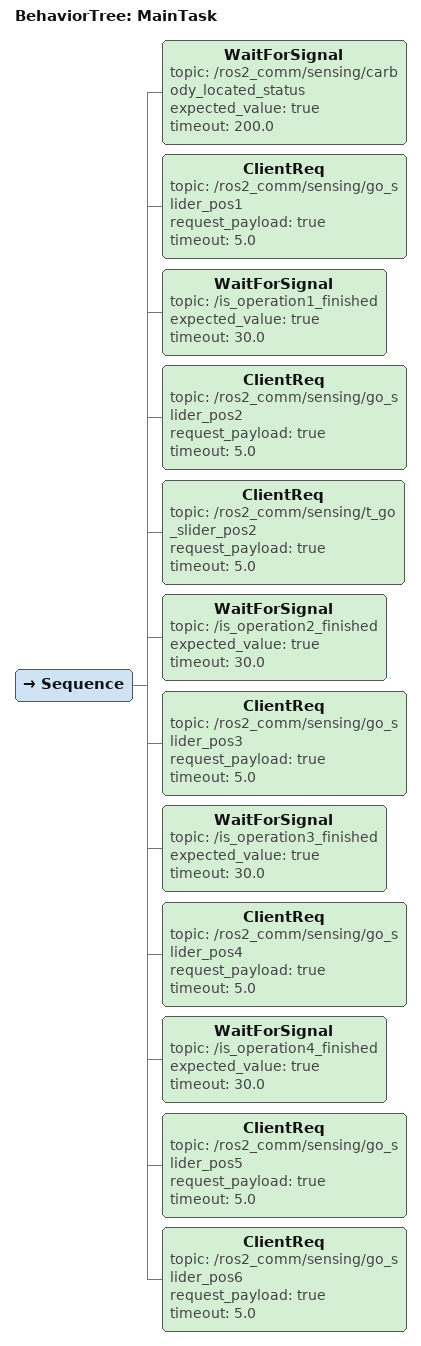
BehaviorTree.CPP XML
<root BTCPP_format="4">
    <BehaviorTree ID="MainTask">
        <Sequence>
            <WaitForSignal topic="/ros2_comm/sensing/carbody_located_status"
                           expected_value="true"
                           timeout="200.0"/>

            <ClientReq topic="/ros2_comm/sensing/go_slider_pos1"
                       request_payload="true"
                       timeout="5.0"/>

            <WaitForSignal topic="/is_operation1_finished"
                           expected_value="true"
                           timeout="30.0"/>

            <ClientReq topic="/ros2_comm/sensing/go_slider_pos2"
                       request_payload="true"
                       timeout="5.0"/>

            <ClientReq topic="/ros2_comm/sensing/t_go_slider_pos2"
                       request_payload="true"
                       timeout="5.0"/>

             <WaitForSignal topic="/is_operation2_finished"
                           expected_value="true"
                           timeout="30.0"/>

            <ClientReq topic="/ros2_comm/sensing/go_slider_pos3"
                       request_payload="true"
                       timeout="5.0"/>

             <WaitForSignal topic="/is_operation3_finished"
                           expected_value="true"
                           timeout="30.0"/>

            <ClientReq topic="/ros2_comm/sensing/go_slider_pos4"
                       request_payload="true"
                       timeout="5.0"/>

             <WaitForSignal topic="/is_operation4_finished"
                           expected_value="true"
                           timeout="30.0"/>

            <ClientReq topic="/ros2_comm/sensing/go_slider_pos5"
                       request_payload="true"
                       timeout="5.0"/>

            <ClientReq topic="/ros2_comm/sensing/go_slider_pos6"
                       request_payload="true"
                       timeout="5.0"/>

         </Sequence>
    </BehaviorTree>
</root>
